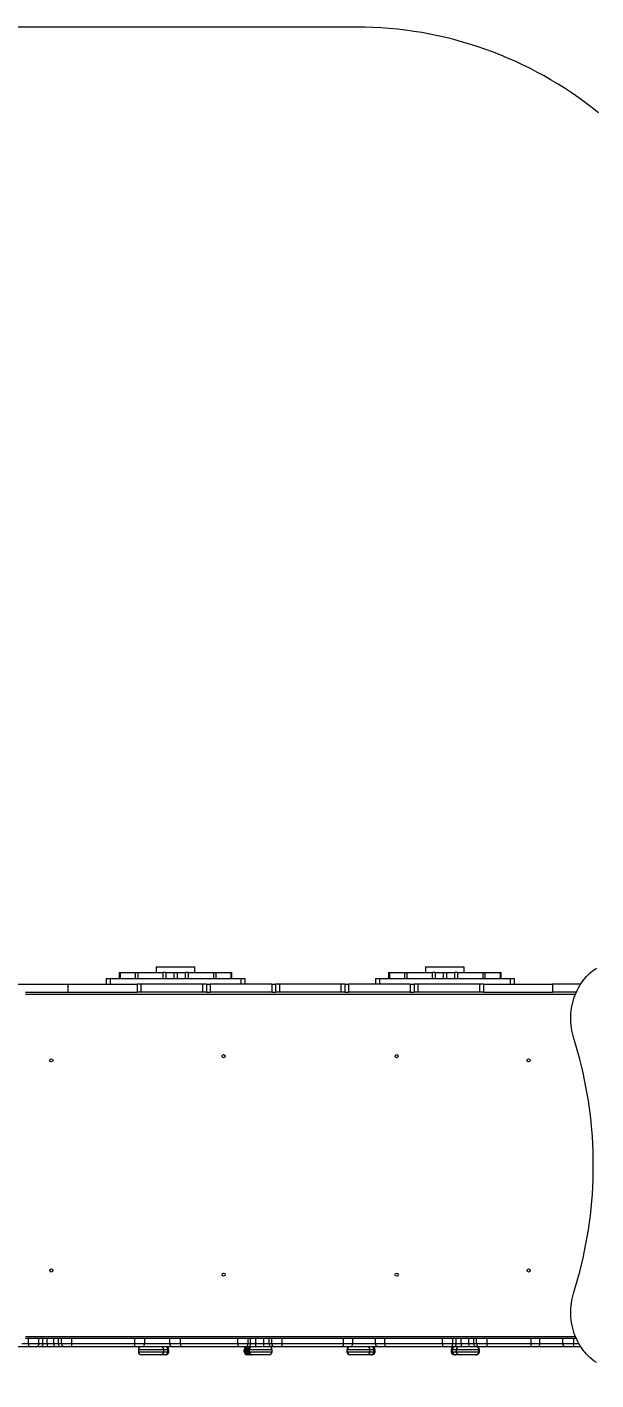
# Model space of a CAD drawing. Header units: millimetres. Extents: x -9608 to 9087, y -7864 to 6934.
# Drawn here: x 921 to 2400, y 3418 to 6934 of the extents above; entities that cross this region are included whole.
import ezdxf

# ---------------------------------------------------------------- set-up
doc = ezdxf.new("R2010")
doc.units = ezdxf.units.MM
for name, color, linetype in [('DIKOM_ЗОНА', 80, 'Continuous'), ('DIKOM_ОБЪЕКТ', 7, 'Continuous'), ('DIKOM_РАЗМЕР_ОБЪЕКТА', 7, 'Continuous')]:
    doc.layers.add(name, color=color, linetype=linetype)
doc.styles.add('style1', font='arial.ttf', dxfattribs={"width": 0.8})
doc.dimstyles.new('1-50', dxfattribs={"dimtxt": 300, "dimasz": 200, "dimexe": 100, "dimexo": 0, "dimgap": 100, "dimtad": 1, "dimtxsty": 'style1', "dimcen": 200, "dimclrd": 7, "dimclre": 7, "dimclrt": 7, "dimadec": 1, "dimazin": 2, "dimtfac": 1, "dimtmove": 0, "dimatfit": 2, "dimfxl": 0, "dimlwd": 25, "dimlwe": 18, "dimarcsym": 0})

# ---------------------------------------------------------------- blocks, each defined once
blk = doc.blocks.new('*D16')
at = {"layer": 'Defpoints', "color": 0, "transparency": 16777216}
for p in [(-6125, 3662.5), (7039, -2261), (7039, -7136.2)]:
    blk.add_point(p, dxfattribs=at)
at = {"layer": 'DIKOM_РАЗМЕР_ОБЪЕКТА', "color": 7, "lineweight": 18, "transparency": 16777216}
for p, q in [((-6125, 3662.5), (-6125, -7236.2)), ((7039, -2261), (7039, -7236.2))]:
    blk.add_line(p, q, dxfattribs=at)
at = {"layer": 'DIKOM_РАЗМЕР_ОБЪЕКТА', "color": 7, "lineweight": 25, "transparency": 16777216}
blk.add_line((-5925, -7136.2), (6839, -7136.2), dxfattribs=at)
at = {"layer": 'DIKOM_РАЗМЕР_ОБЪЕКТА', "color": 7, "transparency": 16777216}
for points in [[(-5925, -7102.9), (-5925, -7169.5), (-6125, -7136.2)], [(6839, -7102.9), (6839, -7169.5), (7039, -7136.2)]]:
    blk.add_solid(points, dxfattribs=at)
at = {"layer": 'DIKOM_РАЗМЕР_ОБЪЕКТА', "color": 7, "transparency": 16777216, "insert": (326.4, -6882.9), "char_height": 300, "attachment_point": 5, "style": 'style1'}
blk.add_mtext('13200', dxfattribs=at)

msp = doc.modelspace()

# ---------------------------------------------------------------- linework, layer by layer
at = {"layer": 'DIKOM_ЗОНА', "color": 3, "lineweight": 15}
msp.add_lwpolyline([(2406.41, 6711.115, 0.17181305), (1777.145, 6933.924), (-950.016, 6933.924, 0.14662373), (-1500, 6769.099, -0.14662373), (-2049.985, 6604.274), (-4615.262, 6604.274, 0.36154217), (-5106.902, 6195.321, -0.36154217), (-5598.543, 5786.368), (-6601.458, 5786.368, 0.41421356), (-8101.458, 4286.368), (-8101.458, 2662.494, 0.33260582), (-7742.715, 2182.863, -0.33260582), (-7383.972, 1703.231), (-7383.972, -439.495, 0.34279744), (-7007.587, -923.974, -0.34279744), (-6631.202, -1408.452), (-6631.202, -3078.872, 0.41421356), (-5131.202, -4578.872), (-2988.423, -4578.872, -0.39477378), (-1491.77, -5978.709, 0.39507342), (-992.368, -6445.322), (1907.641, -6442.315, 0.21358998), (2280.36, -6275.022, -0.21386104), (2653.598, -6107.728)], format="xyb", dxfattribs=at)
at = {"layer": 'DIKOM_ОБЪЕКТ', "color": 7, "linetype": 'Continuous', "lineweight": 15}
for p, q in [((1160.251, 4476.729), (1160.251, 4461.729)), ((1160.251, 4476.729), (1163.104, 4476.729)), ((1163.104, 4476.729), (1163.104, 4461.729)), ((1163.104, 4476.729), (1201.739, 4476.729)), ((1201.739, 4476.729), (1201.739, 4461.729)), ((1201.739, 4476.729), (1208.408, 4476.729)), ((1208.408, 4476.729), (1208.408, 4461.729)), ((1208.408, 4476.729), (1273.669, 4476.729)), ((1256.885, 4491.729), (1256.885, 4476.729)), ((1256.885, 4491.729), (1356.891, 4491.729)), ((1273.669, 4476.729), (1273.669, 4461.729)), ((1281.741, 4476.729), (1273.669, 4476.729)), ((1281.741, 4476.729), (1281.741, 4461.729)), ((1281.741, 4476.729), (1302.371, 4476.729)), ((1302.371, 4476.729), (1302.371, 4461.729)), ((1302.371, 4476.729), (1311.389, 4476.729)), ((1311.389, 4476.729), (1311.389, 4461.729)), ((1311.389, 4476.729), (1332.019, 4476.729)), ((1332.019, 4476.729), (1332.019, 4461.729)), ((1340.091, 4476.729), (1332.019, 4476.729)), ((1340.091, 4476.729), (1340.091, 4461.729)), ((1340.091, 4476.729), (1405.368, 4476.729)), ((1356.891, 4476.729), (1356.891, 4491.729)), ((1405.368, 4476.729), (1405.368, 4461.729)), ((1405.368, 4476.729), (1412.036, 4476.729)), ((1412.036, 4461.729), (1412.036, 4476.729)), ((1412.036, 4476.729), (1450.671, 4476.729)), ((1450.671, 4476.729), (1450.671, 4461.729)), ((1450.671, 4476.729), (1453.509, 4476.729)), ((1453.509, 4461.729), (1453.509, 4476.729)), ((1860.248, 4476.729), (1860.248, 4461.729)), ((1860.248, 4476.729), (1863.101, 4476.729)), ((1863.101, 4476.729), (1863.101, 4461.729)), ((1863.101, 4476.729), (1901.736, 4476.729)), ((1901.736, 4476.729), (1901.736, 4461.729)), ((1901.736, 4476.729), (1908.405, 4476.729)), ((1908.405, 4476.729), (1908.405, 4461.729)), ((1908.405, 4476.729), (1973.666, 4476.729)), ((1956.882, 4491.729), (1956.882, 4476.729)), ((1956.882, 4491.729), (2056.888, 4491.729)), ((1973.666, 4476.729), (1973.666, 4461.729)), ((1981.738, 4476.729), (1973.666, 4476.729)), ((1981.738, 4476.729), (1981.738, 4461.729)), ((1981.738, 4476.729), (2002.368, 4476.729)), ((2002.368, 4476.729), (2002.368, 4461.729)), ((2002.368, 4476.729), (2011.401, 4476.729)), ((2011.401, 4476.729), (2011.401, 4461.729)), ((2011.401, 4476.729), (2032.031, 4476.729)), ((2032.031, 4476.729), (2032.031, 4461.729)), ((2040.103, 4476.729), (2032.031, 4476.729)), ((2040.103, 4476.729), (2040.103, 4461.729)), ((2040.103, 4476.729), (2105.365, 4476.729)), ((2056.888, 4476.729), (2056.888, 4491.729)), ((2105.365, 4476.729), (2105.365, 4461.729)), ((2105.365, 4476.729), (2112.033, 4476.729)), ((2112.033, 4461.729), (2112.033, 4476.729)), ((2112.033, 4476.729), (2150.668, 4476.729)), ((2150.668, 4476.729), (2150.668, 4461.729)), ((2150.668, 4476.729), (2153.522, 4476.729)), ((2153.522, 4461.729), (2153.522, 4476.729)), ((866.885, 4446.729), (1026.889, 4446.729)), ((1026.889, 4446.729), (1026.889, 4425.729)), ((1026.889, 4446.729), (1206.638, 4446.729)), ((1126.88, 4461.729), (1126.88, 4446.729)), ((1126.88, 4461.729), (1136.89, 4461.729)), ((1136.89, 4461.729), (1136.89, 4446.729)), ((1136.89, 4461.729), (1476.886, 4461.729)), ((1206.638, 4446.729), (1206.638, 4425.729)), ((1216.617, 4446.729), (1206.638, 4446.729)), ((1216.617, 4446.729), (1216.617, 4425.729)), ((1376.88, 4446.729), (1216.617, 4446.729)), ((1376.88, 4446.729), (1376.88, 4425.729)), ((1386.89, 4446.729), (1376.88, 4446.729)), ((1386.89, 4446.729), (1386.89, 4425.729)), ((1386.89, 4446.729), (1396.884, 4446.729)), ((1396.884, 4446.729), (1396.884, 4425.729)), ((1556.888, 4446.729), (1396.884, 4446.729)), ((1476.886, 4461.729), (1476.886, 4446.729)), ((1476.886, 4461.729), (1486.88, 4461.729)), ((1486.88, 4461.729), (1486.88, 4446.729)), ((1556.888, 4446.729), (1556.888, 4425.729)), ((1556.888, 4446.729), (1566.882, 4446.729)), ((1566.882, 4446.729), (1566.882, 4425.729)), ((1576.877, 4446.729), (1566.882, 4446.729)), ((1576.877, 4446.729), (1576.877, 4425.729)), ((1736.88, 4446.729), (1576.877, 4446.729)), ((1736.88, 4446.729), (1736.88, 4425.729)), ((1746.89, 4446.729), (1736.88, 4446.729)), ((1746.89, 4446.729), (1746.89, 4425.729)), ((1746.89, 4446.729), (1756.885, 4446.729)), ((1756.885, 4446.729), (1756.885, 4425.729)), ((1916.888, 4446.729), (1756.885, 4446.729)), ((1826.877, 4461.729), (1826.877, 4446.729)), ((1826.877, 4461.729), (1836.887, 4461.729)), ((1836.887, 4461.729), (1836.887, 4446.729)), ((1836.887, 4461.729), (2176.883, 4461.729)), ((1916.888, 4446.729), (1916.888, 4425.729)), ((1916.888, 4446.729), (1926.883, 4446.729)), ((1926.883, 4446.729), (1926.883, 4425.729)), ((1936.877, 4446.729), (1926.883, 4446.729)), ((1936.877, 4446.729), (1936.877, 4425.729)), ((2097.14, 4446.729), (1936.877, 4446.729)), ((2097.14, 4446.729), (2097.14, 4425.729)), ((2107.135, 4446.729), (2097.14, 4446.729)), ((2107.135, 4446.729), (2107.135, 4425.729)), ((2107.135, 4446.729), (2286.884, 4446.729)), ((2176.883, 4461.729), (2176.883, 4446.729)), ((2176.883, 4461.729), (2186.877, 4461.729)), ((2186.877, 4461.729), (2186.877, 4446.729)), ((2286.884, 4446.729), (2286.884, 4425.729)), ((2360.08, 4446.729), (2286.884, 4446.729)), ((916.888, 4425.729), (1026.889, 4425.729)), ((916.888, 4420.729), (2346.606, 4420.729)), ((1026.889, 4425.729), (1206.638, 4425.729)), ((1216.617, 4425.729), (1206.638, 4425.729)), ((1376.88, 4425.729), (1216.617, 4425.729)), ((1386.89, 4425.729), (1376.88, 4425.729)), ((1386.89, 4425.729), (1396.884, 4425.729)), ((1556.888, 4425.729), (1396.884, 4425.729)), ((1556.888, 4425.729), (1566.882, 4425.729)), ((1576.877, 4425.729), (1566.882, 4425.729)), ((1736.88, 4425.729), (1576.877, 4425.729)), ((1746.89, 4425.729), (1736.88, 4425.729)), ((1746.89, 4425.729), (1756.885, 4425.729)), ((1916.888, 4425.729), (1756.885, 4425.729)), ((1916.888, 4425.729), (1926.883, 4425.729)), ((1936.877, 4425.729), (1926.883, 4425.729)), ((2097.14, 4425.729), (1936.877, 4425.729)), ((2107.135, 4425.729), (2097.14, 4425.729)), ((2107.135, 4425.729), (2286.884, 4425.729)), ((2348.743, 4425.729), (2286.884, 4425.729)), ((2346.805, 3530.729), (916.888, 3530.729)), ((924.716, 3525.729), (916.888, 3525.729)), ((924.716, 3512.729), (924.716, 3525.729)), ((951.572, 3525.729), (924.716, 3525.729)), ((951.572, 3512.729), (951.572, 3525.729)), ((961.795, 3525.729), (951.572, 3525.729)), ((961.795, 3512.729), (961.795, 3525.729)), ((973.468, 3525.729), (961.795, 3525.729)), ((973.468, 3512.729), (973.468, 3525.729)), ((990.756, 3525.729), (973.468, 3525.729)), ((990.756, 3512.729), (990.756, 3525.729)), ((1002.155, 3525.729), (990.756, 3525.729)), ((1002.155, 3512.729), (1002.155, 3525.729)), ((1010.516, 3525.729), (1002.155, 3525.729)), ((1010.516, 3512.729), (1010.516, 3525.729)), ((1037.341, 3525.729), (1010.516, 3525.729)), ((1037.341, 3512.729), (1037.341, 3525.729)), ((1200.885, 3525.729), (1037.341, 3525.729)), ((1200.885, 3512.729), (1200.885, 3525.729)), ((1226.886, 3525.729), (1200.885, 3525.729)), ((1226.886, 3512.729), (1226.886, 3525.729)), ((1291.873, 3525.729), (1226.886, 3525.729)), ((1291.873, 3512.729), (1291.873, 3525.729)), ((1319.324, 3525.729), (1291.873, 3525.729)), ((1319.324, 3512.729), (1319.324, 3525.729)), ((1468.509, 3525.729), (1319.324, 3525.729)), ((1468.509, 3512.729), (1468.509, 3525.729)), ((1495.547, 3525.729), (1468.509, 3525.729)), ((1495.547, 3512.729), (1495.547, 3525.729)), ((1501.88, 3525.729), (1495.547, 3525.729)), ((1501.88, 3512.729), (1501.88, 3525.729)), ((1515.765, 3525.729), (1501.88, 3525.729)), ((1515.765, 3512.729), (1515.765, 3525.729)), ((1536.563, 3525.729), (1515.765, 3525.729)), ((1536.563, 3512.729), (1536.563, 3525.729)), ((1550.433, 3525.729), (1536.563, 3525.729)), ((1550.433, 3512.729), (1550.433, 3525.729)), ((1556.781, 3525.729), (1550.433, 3525.729)), ((1556.781, 3512.729), (1556.781, 3525.729)), ((1583.835, 3525.729), (1556.781, 3525.729)), ((1583.835, 3512.729), (1583.835, 3525.729)), ((1743.198, 3525.729), (1583.835, 3525.729)), ((1743.198, 3512.729), (1743.198, 3525.729)), ((1767.703, 3525.729), (1743.198, 3525.729)), ((1767.703, 3512.729), (1767.703, 3525.729)), ((1826.755, 3525.729), (1767.703, 3525.729)), ((1826.755, 3512.729), (1826.755, 3525.729)), ((1851.199, 3525.729), (1826.755, 3525.729)), ((1851.199, 3512.729), (1851.199, 3525.729)), ((2000.583, 3525.729), (1851.199, 3525.729)), ((2000.583, 3512.729), (2000.583, 3525.729)), ((2027.896, 3525.729), (2000.583, 3525.729)), ((2027.896, 3512.729), (2027.896, 3525.729)), ((2036.639, 3525.729), (2027.896, 3525.729)), ((2036.639, 3512.729), (2036.639, 3525.729)), ((2049.838, 3525.729), (2036.639, 3525.729)), ((2049.838, 3512.729), (2049.838, 3525.729)), ((2069.446, 3525.729), (2049.838, 3525.729)), ((2069.446, 3512.729), (2069.446, 3525.729)), ((2082.37, 3525.729), (2069.446, 3525.729)), ((2082.37, 3512.729), (2082.37, 3525.729)), ((2089.465, 3525.729), (2082.37, 3525.729)), ((2089.465, 3512.729), (2089.465, 3525.729)), ((2117.282, 3525.729), (2089.465, 3525.729)), ((2117.282, 3512.729), (2117.282, 3525.729)), ((2231.097, 3525.729), (2117.282, 3525.729)), ((2231.097, 3512.729), (2231.097, 3525.729)), ((2254.275, 3525.729), (2231.097, 3525.729)), ((2254.275, 3512.729), (2254.275, 3525.729)), ((2313.586, 3525.729), (2254.275, 3525.729)), ((2313.586, 3512.729), (2313.586, 3525.729)), ((2342.044, 3525.729), (2313.586, 3525.729)), ((2342.044, 3512.729), (2342.044, 3525.729)), ((2348.941, 3525.729), (2342.044, 3525.729)), ((925.174, 3504.729), (888.889, 3504.729)), ((906.879, 3512.729), (924.716, 3512.729)), ((924.716, 3512.729), (951.572, 3512.729)), ((944.873, 3504.729), (925.174, 3504.729)), ((957.416, 3504.729), (944.873, 3504.729)), ((951.572, 3512.729), (961.795, 3512.729)), ((973.758, 3504.729), (957.416, 3504.729)), ((961.795, 3512.729), (973.468, 3512.729)), ((973.468, 3512.729), (990.756, 3512.729)), ((991.061, 3504.729), (973.758, 3504.729)), ((990.756, 3512.729), (1002.155, 3512.729)), ((1007.022, 3504.729), (991.061, 3504.729)), ((1002.155, 3512.729), (1010.516, 3512.729)), ((1017.276, 3504.729), (1007.022, 3504.729)), ((1010.516, 3512.729), (1037.341, 3512.729)), ((1036.96, 3504.729), (1017.276, 3504.729)), ((1200.504, 3504.729), (1036.96, 3504.729)), ((1037.341, 3512.729), (1200.885, 3512.729)), ((1219.562, 3504.729), (1200.504, 3504.729)), ((1200.885, 3512.729), (1226.886, 3512.729)), ((1210.147, 3496.729), (1210.147, 3491.729)), ((1276.111, 3496.729), (1210.147, 3496.729)), ((1210.147, 3491.729), (1276.111, 3491.729)), ((1268.115, 3483.729), (1218.143, 3483.729)), ((1299.396, 3504.729), (1219.562, 3504.729)), ((1226.886, 3512.729), (1291.873, 3512.729)), ((1279.086, 3483.729), (1268.115, 3483.729)), ((1276.111, 3491.729), (1276.111, 3496.729)), ((1287.082, 3496.729), (1276.111, 3496.729)), ((1276.111, 3491.729), (1287.082, 3491.729)), ((1279.086, 3483.729), (1279.117, 3483.729)), ((1281.009, 3483.729), (1279.117, 3483.729)), ((1281.039, 3483.729), (1281.009, 3483.729)), ((1287.082, 3491.729), (1287.082, 3496.729)), ((1287.082, 3496.729), (1287.112, 3496.729)), ((1287.082, 3491.729), (1287.112, 3491.729)), ((1287.112, 3491.729), (1287.112, 3496.729)), ((1289.004, 3496.729), (1287.112, 3496.729)), ((1287.112, 3491.729), (1289.004, 3491.729)), ((1289.004, 3491.729), (1289.004, 3496.729)), ((1289.05, 3496.729), (1289.004, 3496.729)), ((1289.004, 3491.729), (1289.05, 3491.729)), ((1289.05, 3491.729), (1289.05, 3496.729)), ((1291.873, 3512.729), (1319.324, 3512.729)), ((1319.537, 3504.729), (1299.396, 3504.729)), ((1319.324, 3512.729), (1468.509, 3512.729)), ((1468.723, 3504.729), (1319.537, 3504.729)), ((1468.509, 3512.729), (1495.547, 3512.729)), ((1488.559, 3504.729), (1468.723, 3504.729)), ((1485.202, 3496.729), (1485.202, 3491.729)), ((1488.864, 3496.729), (1485.202, 3496.729)), ((1485.202, 3491.729), (1485.202, 3496.729)), ((1485.202, 3491.729), (1488.864, 3491.729)), ((1496.341, 3504.729), (1488.559, 3504.729)), ((1490.405, 3496.729), (1488.864, 3496.729)), ((1488.864, 3491.729), (1488.864, 3496.729)), ((1488.864, 3491.729), (1490.405, 3491.729)), ((1493.289, 3496.729), (1490.405, 3496.729)), ((1490.405, 3491.729), (1490.405, 3496.729)), ((1490.405, 3491.729), (1493.289, 3491.729)), ((1496.86, 3483.729), (1493.198, 3483.729)), ((1496.493, 3496.729), (1493.289, 3496.729)), ((1493.289, 3491.729), (1493.289, 3496.729)), ((1493.289, 3491.729), (1496.493, 3491.729)), ((1495.547, 3512.729), (1501.88, 3512.729)), ((1515.765, 3504.729), (1496.341, 3504.729)), ((1498.828, 3496.729), (1496.493, 3496.729)), ((1496.493, 3491.729), (1496.493, 3496.729)), ((1496.493, 3491.729), (1498.828, 3491.729)), ((1497.989, 3483.729), (1496.86, 3483.729)), ((1500.888, 3483.729), (1497.989, 3483.729)), ((1498.828, 3491.729), (1498.828, 3496.729)), ((1557.834, 3496.729), (1498.828, 3496.729)), ((1498.828, 3491.729), (1557.834, 3491.729)), ((1504.489, 3483.729), (1500.888, 3483.729)), ((1501.88, 3512.729), (1515.765, 3512.729)), ((1506.824, 3483.729), (1504.489, 3483.729)), ((1549.823, 3483.729), (1506.824, 3483.729)), ((1515.765, 3504.729), (1515.765, 3512.729)), ((1515.765, 3512.729), (1536.563, 3512.729)), ((1536.563, 3504.729), (1515.765, 3504.729)), ((1536.563, 3504.729), (1536.563, 3512.729)), ((1536.563, 3512.729), (1550.433, 3512.729)), ((1555.988, 3504.729), (1536.563, 3504.729)), ((1550.433, 3512.729), (1556.781, 3512.729)), ((1563.769, 3504.729), (1555.988, 3504.729)), ((1556.781, 3512.729), (1583.835, 3512.729)), ((1557.834, 3491.729), (1557.834, 3496.729)), ((1583.606, 3504.729), (1563.769, 3504.729)), ((1742.984, 3504.729), (1583.606, 3504.729)), ((1583.835, 3512.729), (1743.198, 3512.729)), ((1760.959, 3504.729), (1742.984, 3504.729)), ((1743.198, 3512.729), (1767.703, 3512.729)), ((1752.124, 3496.729), (1752.124, 3491.729)), ((1753.223, 3496.729), (1752.124, 3496.729)), ((1753.223, 3491.729), (1752.124, 3491.729)), ((1753.177, 3496.729), (1753.177, 3491.729)), ((1812.152, 3496.729), (1753.177, 3496.729)), ((1753.177, 3491.729), (1812.152, 3491.729)), ((1760.928, 3483.729), (1760.12, 3483.729)), ((1761.172, 3483.729), (1760.928, 3483.729)), ((1833.499, 3504.729), (1760.959, 3504.729)), ((1804.156, 3483.729), (1761.172, 3483.729)), ((1767.703, 3512.729), (1826.755, 3512.729)), ((1814.609, 3483.729), (1804.156, 3483.729)), ((1812.152, 3491.729), (1812.152, 3496.729)), ((1822.604, 3496.729), (1812.152, 3496.729)), ((1812.152, 3491.729), (1822.604, 3491.729)), ((1814.609, 3483.729), (1814.624, 3483.729)), ((1815.372, 3483.729), (1814.624, 3483.729)), ((1816.257, 3483.729), (1815.372, 3483.729)), ((1817.416, 3483.729), (1816.257, 3483.729)), ((1817.432, 3483.729), (1817.416, 3483.729)), ((1822.604, 3491.729), (1822.604, 3496.729)), ((1822.604, 3496.729), (1822.62, 3496.729)), ((1822.604, 3491.729), (1822.62, 3491.729)), ((1822.62, 3491.729), (1822.62, 3496.729)), ((1823.047, 3496.729), (1822.62, 3496.729)), ((1822.62, 3491.729), (1823.047, 3491.729)), ((1823.047, 3491.729), (1823.047, 3496.729)), ((1824.252, 3496.729), (1823.047, 3496.729)), ((1823.047, 3491.729), (1824.252, 3491.729)), ((1824.252, 3491.729), (1824.252, 3496.729)), ((1825.412, 3496.729), (1824.252, 3496.729)), ((1824.252, 3491.729), (1825.412, 3491.729)), ((1825.412, 3491.729), (1825.412, 3496.729)), ((1825.442, 3496.729), (1825.412, 3496.729)), ((1825.412, 3491.729), (1825.442, 3491.729)), ((1825.442, 3491.729), (1825.442, 3496.729)), ((1826.755, 3512.729), (1851.199, 3512.729)), ((1851.428, 3504.729), (1833.499, 3504.729)), ((1851.199, 3512.729), (2000.583, 3512.729)), ((2000.812, 3504.729), (1851.428, 3504.729)), ((2000.583, 3512.729), (2027.896, 3512.729)), ((2020.847, 3504.729), (2000.812, 3504.729)), ((2031.573, 3504.729), (2020.847, 3504.729)), ((2023.502, 3496.729), (2023.502, 3491.729)), ((2023.517, 3496.729), (2023.502, 3496.729)), ((2023.502, 3491.729), (2023.517, 3491.729)), ((2024.676, 3496.729), (2023.517, 3496.729)), ((2023.517, 3496.729), (2023.517, 3491.729)), ((2023.517, 3491.729), (2024.676, 3491.729)), ((2025.882, 3496.729), (2024.676, 3496.729)), ((2024.676, 3496.729), (2024.676, 3491.729)), ((2024.676, 3491.729), (2025.882, 3491.729)), ((2025.882, 3496.729), (2025.882, 3491.729)), ((2026.309, 3496.729), (2025.882, 3496.729)), ((2025.882, 3491.729), (2026.309, 3491.729)), ((2026.309, 3496.729), (2026.309, 3491.729)), ((2026.34, 3496.729), (2026.309, 3496.729)), ((2026.34, 3491.729), (2026.309, 3491.729)), ((2026.34, 3496.729), (2026.34, 3491.729)), ((2036.777, 3496.729), (2026.34, 3496.729)), ((2026.34, 3491.729), (2036.777, 3491.729)), ((2027.896, 3512.729), (2036.639, 3512.729)), ((2031.512, 3483.729), (2031.497, 3483.729)), ((2032.672, 3483.729), (2031.512, 3483.729)), ((2050.067, 3504.729), (2031.573, 3504.729)), ((2033.557, 3483.729), (2032.672, 3483.729)), ((2034.32, 3483.729), (2033.557, 3483.729)), ((2044.772, 3483.729), (2034.32, 3483.729)), ((2036.639, 3512.729), (2049.838, 3512.729)), ((2036.777, 3496.729), (2036.777, 3491.729)), ((2095.767, 3496.729), (2036.777, 3496.729)), ((2036.777, 3491.729), (2095.767, 3491.729)), ((2087.756, 3483.729), (2044.772, 3483.729)), ((2049.838, 3512.729), (2069.446, 3512.729)), ((2069.675, 3504.729), (2050.067, 3504.729)), ((2069.446, 3512.729), (2082.37, 3512.729)), ((2087.772, 3504.729), (2069.675, 3504.729)), ((2082.37, 3512.729), (2089.465, 3512.729)), ((2088.016, 3483.729), (2087.756, 3483.729)), ((2096.484, 3504.729), (2087.772, 3504.729)), ((2088.016, 3483.729), (2088.809, 3483.729)), ((2089.465, 3512.729), (2117.282, 3512.729)), ((2095.721, 3496.729), (2096.805, 3496.729)), ((2095.721, 3491.729), (2096.805, 3491.729)), ((2095.767, 3491.729), (2095.767, 3496.729)), ((2116.885, 3504.729), (2096.484, 3504.729)), ((2096.805, 3491.729), (2096.805, 3496.729)), ((2230.701, 3504.729), (2116.885, 3504.729)), ((2117.282, 3512.729), (2231.097, 3512.729)), ((2247.699, 3504.729), (2230.701, 3504.729)), ((2231.097, 3512.729), (2254.275, 3512.729)), ((2320.56, 3504.729), (2247.699, 3504.729)), ((2254.275, 3512.729), (2313.586, 3512.729)), ((2313.586, 3512.729), (2342.044, 3512.729)), ((2341.418, 3504.729), (2320.56, 3504.729)), ((2360.385, 3504.729), (2341.418, 3504.729)), ((2342.044, 3512.729), (2355.533, 3512.729))]:
    msp.add_line(p, q, dxfattribs=at)
at = {"layer": 'DIKOM_ОБЪЕКТ', "color": 7, "linetype": 'Continuous', "lineweight": 15, "flags": 128}
for points in [[(2342.303, 4305.457), (2340.259, 4312.384), (2338.519, 4319.418), (2337.085, 4326.542), (2335.941, 4333.738), (2335.101, 4340.99), (2334.582, 4348.28), (2334.354, 4355.591), (2334.445, 4362.906), (2334.842, 4370.207), (2335.559, 4377.477), (2336.566, 4384.699), (2337.878, 4391.855), (2339.496, 4398.928), (2341.418, 4405.902), (2343.616, 4412.76), (2346.118, 4419.485), (2348.895, 4426.062), (2351.932, 4432.475), (2355.258, 4438.709), (2358.829, 4444.749), (2362.659, 4450.58), (2366.717, 4456.189), (2371.02, 4461.562), (2375.537, 4466.687), (2380.267, 4471.551), (2385.211, 4476.144), (2390.323, 4480.452), (2395.618, 4484.468), (2401.08, 4488.181)], [(2342.303, 3646.468), (2347.72, 3664.074), (2352.847, 3681.8), (2357.669, 3699.637), (2362.201, 3717.58), (2366.412, 3735.622), (2370.334, 3753.755), (2373.935, 3771.974), (2377.231, 3790.269), (2380.206, 3808.636), (2382.892, 3827.067), (2385.257, 3845.554), (2387.302, 3864.091), (2389.041, 3882.671), (2390.46, 3901.287), (2391.559, 3919.931), (2392.352, 3938.596), (2392.825, 3957.275), (2392.978, 3975.962), (2392.825, 3994.649), (2392.352, 4013.328), (2391.559, 4031.994), (2390.46, 4050.638), (2389.041, 4069.253), (2387.302, 4087.833), (2385.257, 4106.37), (2382.892, 4124.857), (2380.206, 4143.288), (2377.231, 4161.655), (2373.935, 4179.951), (2370.334, 4198.169), (2366.412, 4216.302), (2362.201, 4234.344), (2357.669, 4252.287), (2352.847, 4270.125), (2347.72, 4287.85), (2342.303, 4305.457)], [(2401.08, 3463.744), (2395.618, 3467.456), (2390.323, 3471.472), (2385.211, 3475.781), (2380.267, 3480.373), (2375.537, 3485.237), (2371.02, 3490.362), (2366.717, 3495.735), (2362.659, 3501.344), (2358.829, 3507.176), (2355.258, 3513.215), (2351.932, 3519.449), (2348.895, 3525.862), (2346.118, 3532.439), (2343.616, 3539.165), (2341.418, 3546.023), (2339.496, 3552.996), (2337.878, 3560.07), (2336.566, 3567.226), (2335.559, 3574.447), (2334.842, 3581.717), (2334.445, 3589.018), (2334.354, 3596.333), (2334.582, 3603.644), (2335.101, 3610.935), (2335.941, 3618.187), (2337.085, 3625.383), (2338.519, 3632.506), (2340.259, 3639.54), (2342.303, 3646.468)], [(951.572, 3512.729), (951.434, 3511.168), (951.053, 3509.667), (950.442, 3508.284), (949.603, 3507.072), (948.596, 3506.077), (947.436, 3505.338), (946.17, 3504.882), (944.873, 3504.729)], [(961.795, 3512.729), (961.703, 3511.168), (961.459, 3509.667), (961.047, 3508.284), (960.513, 3507.072), (959.842, 3506.077), (959.094, 3505.338), (958.27, 3504.882), (957.416, 3504.729)], [(1002.155, 3512.729), (1002.246, 3511.168), (1002.521, 3509.667), (1002.978, 3508.284), (1003.589, 3507.072), (1004.321, 3506.077), (1005.16, 3505.338), (1006.076, 3504.882), (1007.022, 3504.729)], [(1010.516, 3512.729), (1010.638, 3511.168), (1011.035, 3509.667), (1011.661, 3508.284), (1012.5, 3507.072), (1013.522, 3506.077), (1014.697, 3505.338), (1015.964, 3504.882), (1017.276, 3504.729)], [(1496.341, 3504.729), (1497.424, 3504.882), (1498.462, 3505.338), (1499.423, 3506.077), (1500.262, 3507.072), (1500.949, 3508.284), (1501.468, 3509.667), (1501.788, 3511.168), (1501.88, 3512.729)], [(1555.988, 3504.729), (1554.904, 3504.882), (1553.851, 3505.338), (1552.905, 3506.077), (1552.066, 3507.072), (1551.364, 3508.284), (1550.861, 3509.667), (1550.54, 3511.168), (1550.433, 3512.729)], [(1760.959, 3504.729), (1762.271, 3504.882), (1763.538, 3505.338), (1764.697, 3506.077), (1765.72, 3507.072), (1766.559, 3508.284), (1767.184, 3509.667), (1767.566, 3511.168), (1767.703, 3512.729)], [(1833.499, 3504.729), (1832.187, 3504.882), (1830.92, 3505.338), (1829.745, 3506.077), (1828.723, 3507.072), (1827.884, 3508.284), (1827.274, 3509.667), (1826.877, 3511.168), (1826.755, 3512.729)], [(2031.573, 3504.729), (2032.565, 3504.882), (2033.511, 3505.338), (2034.381, 3506.077), (2035.159, 3507.072), (2035.785, 3508.284), (2036.243, 3509.667), (2036.533, 3511.168), (2036.639, 3512.729)], [(2034.32, 3483.729), (2034.32, 3483.729)], [(2087.772, 3504.729), (2086.719, 3504.882), (2085.712, 3505.338), (2084.781, 3506.077), (2083.957, 3507.072), (2083.285, 3508.284), (2082.782, 3509.667), (2082.477, 3511.168), (2082.37, 3512.729)], [(2247.699, 3504.729), (2248.981, 3504.882), (2250.217, 3505.338), (2251.361, 3506.077), (2252.353, 3507.072), (2253.177, 3508.284), (2253.787, 3509.667), (2254.153, 3511.168), (2254.275, 3512.729)], [(2341.418, 3504.729), (2341.54, 3504.882), (2341.663, 3505.338), (2341.769, 3506.077), (2341.861, 3507.072), (2341.937, 3508.284), (2341.983, 3509.667), (2342.029, 3511.168), (2342.044, 3512.729)]]:
    msp.add_lwpolyline(points, dxfattribs=at)
at = {"layer": 'DIKOM_ОБЪЕКТ', "color": 7, "linetype": 'Continuous', "lineweight": 15}
for centre in [(1431.884, 4259.729), (1881.884, 4259.729), (983.884, 4248.729), (2224.884, 4248.729), (983.884, 3702.729), (1431.884, 3691.729), (1881.884, 3691.729), (2224.884, 3702.729)]:
    msp.add_circle(centre, 4, dxfattribs=at)
for centre, radius, start, end in [((958.485, 3510.648), 33.833, 176.474028, 190.075847), ((1026.028, 3510.628), 52.602, 177.711532, 186.439429), ((1046.958, 3510.867), 56.232, 178.102579, 186.266647), ((995.605, 3510.71), 41.785, 351.770539, 2.769415), ((1159.149, 3510.71), 41.785, 351.770539, 2.769415), ((1218.15, 3496.729), 8, 90, 180), ((1218.15, 3491.729), 8, 180, 270), ((1219.199, 3512.414), 7.693, 272.702885, 2.346895), ((1268.103, 3496.721), 8.007, 0.053382, 89.91502), ((1268.103, 3491.736), 8.007, 270.084737, 359.946861), ((1279.074, 3496.721), 8.007, 0.053382, 89.91502), ((1279.074, 3491.736), 8.007, 270.084737, 359.946861), ((1279.115, 3496.729), 8, 0, 90), ((1279.115, 3491.729), 8, 270, 0), ((1281.012, 3496.736), 7.992, 359.945721, 90.022681), ((1281.012, 3491.721), 7.992, 269.977077, 0.054521), ((1281.043, 3496.729), 8, 0, 90), ((1281.043, 3491.729), 8, 270, 0), ((1299.628, 3512.484), 7.758, 178.189748, 268.287262), ((1394.416, 3510.731), 75.119, 178.47616, 184.583055), ((1543.601, 3510.731), 75.119, 178.47616, 184.583055), ((1493.195, 3496.729), 8, 90, 180), ((1493.195, 3491.729), 8, 180, 270), ((1493.194, 3496.736), 7.992, 89.977319, 180.054279), ((1493.194, 3491.721), 7.992, 179.945479, 270.022923), ((1488.014, 3512.257), 7.548, 274.141143, 3.579854), ((1496.841, 3496.752), 7.977, 89.867571, 180.164027), ((1496.841, 3491.706), 7.977, 179.835729, 270.132672), ((1498.211, 3496.924), 7.808, 91.628028, 181.433154), ((1498.211, 3491.533), 7.808, 178.566599, 268.372219), ((1501.094, 3496.924), 7.807, 91.510901, 181.435272), ((1501.094, 3491.533), 7.807, 178.564481, 268.489346), ((1504.486, 3496.736), 7.992, 89.977319, 180.054279), ((1504.486, 3491.721), 7.992, 179.945479, 270.022923), ((1506.836, 3496.721), 8.007, 90.08498, 179.946618), ((1506.836, 3491.736), 8.007, 180.053139, 269.915263), ((1549.826, 3496.729), 8, 0, 90), ((1549.826, 3491.729), 8, 270, 0), ((1564.315, 3512.257), 7.548, 176.420146, 265.858857), ((1512.884, 3510.755), 70.979, 355.129271, 1.593114), ((1670.642, 3510.663), 72.585, 355.310256, 1.63053), ((1760.123, 3496.729), 8, 90, 180), ((1760.123, 3491.729), 8, 180, 270), ((1761.172, 3496.729), 8, 90, 180), ((1761.172, 3491.729), 8, 180, 270), ((1761.072, 3496.901), 7.83, 91.048659, 149.122153), ((1761.075, 3491.563), 7.836, 210.908596, 268.929146), ((1804.16, 3496.736), 7.992, 359.945721, 90.022681), ((1804.16, 3491.721), 7.992, 269.977077, 0.054521), ((1814.597, 3496.721), 8.007, 0.053382, 89.91502), ((1814.597, 3491.736), 8.007, 270.084737, 359.946861), ((1814.62, 3496.729), 8, 0, 90), ((1814.62, 3491.729), 8, 270, 0), ((1815.217, 3496.898), 7.832, 358.760243, 88.865354), ((1815.217, 3491.559), 7.832, 271.1344, 1.240003), ((1816.245, 3496.721), 8.007, 0.053382, 89.91502), ((1816.245, 3491.736), 8.007, 270.084737, 359.946861), ((1817.42, 3496.736), 7.992, 359.945721, 90.022681), ((1817.42, 3491.721), 7.992, 269.977077, 0.054521), ((1817.436, 3496.729), 8, 0, 90), ((1817.436, 3491.729), 8, 270, 0), ((1918.236, 3510.643), 67.069, 178.218288, 185.059327), ((2067.62, 3510.643), 67.069, 178.218288, 185.059327), ((2020.347, 3512.275), 7.563, 273.789801, 3.437203), ((2031.498, 3496.729), 8, 90, 180), ((2031.498, 3491.729), 8, 180, 270), ((2031.524, 3496.721), 8.007, 90.08498, 179.946618), ((2031.524, 3491.736), 8.007, 180.053139, 269.915263), ((2032.684, 3496.721), 8.007, 90.08498, 179.946618), ((2032.684, 3491.736), 8.007, 180.053139, 269.915263), ((2033.744, 3496.868), 7.863, 91.358991, 181.015411), ((2033.744, 3491.589), 7.863, 178.984343, 268.641255), ((2034.314, 3496.729), 8, 90, 180), ((2034.314, 3491.729), 8, 180, 270), ((2034.317, 3496.752), 7.977, 89.976974, 180.164072), ((2034.317, 3491.706), 7.977, 179.835685, 270.02327), ((2044.784, 3496.721), 8.007, 90.08498, 179.946618), ((2044.784, 3491.736), 8.007, 180.053139, 269.915263), ((2116.875, 3510.643), 67.069, 178.218288, 185.059327), ((2136.483, 3510.643), 67.069, 178.218288, 185.059327), ((2087.762, 3496.729), 8, 0, 90), ((2087.762, 3491.729), 8, 270, 0), ((2087.972, 3497.097), 7.631, 30.058519, 89.670715), ((2087.977, 3491.349), 7.621, 270.288154, 329.998183), ((2088.811, 3496.729), 8, 0, 90), ((2088.811, 3491.729), 8, 270, 0), ((2097.012, 3512.271), 7.56, 176.525372, 266.001094), ((2076.14, 3510.759), 41.189, 351.581197, 2.740706), ((2189.955, 3510.759), 41.189, 351.581197, 2.740706), ((2321.115, 3512.252), 7.544, 176.377172, 265.777748)]:
    msp.add_arc(centre, radius, start, end, dxfattribs=at)

# ---------------------------------------------------------------- dimensions: what is measured, and where the dimension line sits
at = {"layer": 'DIKOM_РАЗМЕР_ОБЪЕКТА'}
dim = msp.add_linear_dim(base=(7038.989, -7136.194), p1=(-6124.982, 3662.494), p2=(7038.989, -2261.037), text='13200', dimstyle='1-50', dxfattribs=at)
dim.commit()
dim.dimension.update_dxf_attribs({"geometry": '*D16', "text_midpoint": (326.371, -7136.194), "dimtype": 160})

doc.saveas('drawing.dxf')
